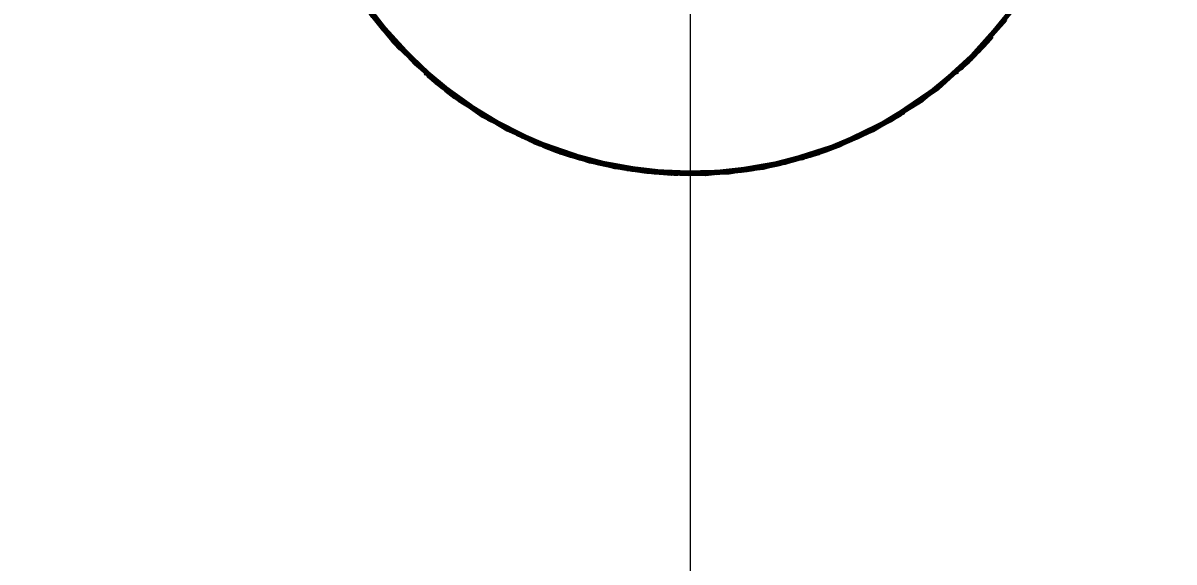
# Model space of a CAD drawing. Header units: millimetres. Extents: x 0 to 2208, y 0 to 420.
# Drawn here: x 80.838 to 82.864, y 175.751 to 176.701 of the extents above; entities that cross this region are included whole.
import ezdxf

# ---------------------------------------------------------------- set-up
doc = ezdxf.new("R2010")
doc.units = ezdxf.units.MM
doc.linetypes.add('IRAM-E-TRAZOS', pattern=[5, 4, -1])
doc.linetypes.add('IRAM-F-TRAZO-PUNTO', pattern=[20, 15, -2, 1, -2])
for name, color, linetype, lineweight in [('01-VISIBLE', 7, 'CONTINUOUS', 70), ('02-OCULTA', 4, 'IRAM-E-TRAZOS', 35), ('03-EJE', 1, 'IRAM-F-TRAZO-PUNTO', 18), ('04-COTA', 3, 'CONTINUOUS', 18)]:
    doc.layers.add(name, color=color, linetype=linetype, lineweight=lineweight)
doc.styles.add('ISO3098', font='isocpeur.ttf')
doc.dimstyles.new('FLAMA-IRAM', dxfattribs={"dimtxt": 3.5, "dimasz": 3.5, "dimexe": 2, "dimexo": 1.5, "dimgap": 1, "dimtad": 1, "dimdec": 1, "dimtxsty": 'ISO3098', "dimblk": 'IRAM_FLECHA', "dimblk1": 'IRAM_FLECHA', "dimblk2": 'IRAM_FLECHA', "dimcen": 2.5, "dimclrd": 256, "dimclre": 256, "dimclrt": 256, "dimazin": 3, "dimtfac": 1, "dimtmove": 0, "dimatfit": 3, "dimlwd": 18, "dimlwe": 18})

# ---------------------------------------------------------------- blocks, each defined once
blk = doc.blocks.new('IRAM_FLECHA')
blk.add_solid([(0, 0), (-1, 0.125), (-1, -0.125)])

msp = doc.modelspace()

# ---------------------------------------------------------------- linework, layer by layer
at = {"layer": '01-VISIBLE'}
for points in [[(81.4616, 176.7039), (81.5288, 176.6296), (81.606, 176.5656), (81.6915, 176.5133), (81.7837, 176.4737), (81.8805, 176.4478), (81.98, 176.4359), (82.0803, 176.4383), (82.1791, 176.4551), (82.2746, 176.4858), (82.3646, 176.5298), (82.4475, 176.5863), (82.5214, 176.654), (82.585, 176.7315), (82.6367, 176.8174), (82.6757, 176.9097), (82.7011, 177.0067)], [(81.4843, 176.6764), (81.4577, 176.7089), (81.4332, 176.7429), (81.4107, 176.7784), (81.3904, 176.8151), (81.3723, 176.853), (81.3566, 176.8919)], [(81.4292, 176.7489), (81.4917, 176.668), (81.5652, 176.597), (81.6483, 176.5376), (81.7392, 176.4909), (81.8359, 176.4579), (81.9364, 176.4393), (82.0386, 176.4356), (82.1401, 176.4467), (82.239, 176.4726), (82.3331, 176.5126), (82.4203, 176.5658), (82.4989, 176.6312), (82.567, 176.7073)], [(81.4738, 176.6887), (81.4691, 176.6945), (81.4644, 176.7003), (81.4598, 176.7062), (81.4553, 176.7121), (81.4508, 176.7181), (81.4464, 176.7241)], [(81.485, 176.6755), (81.485, 176.6755), (81.485, 176.6755), (81.485, 176.6755), (81.485, 176.6755), (81.485, 176.6755), (81.485, 176.6755)], [(81.4854, 176.675), (81.4854, 176.675), (81.4854, 176.675), (81.4854, 176.675), (81.4854, 176.675), (81.4854, 176.675), (81.4854, 176.675)], [(81.4858, 176.6746), (81.4858, 176.6746), (81.4858, 176.6746), (81.4858, 176.6746), (81.4858, 176.6746), (81.4858, 176.6746), (81.4858, 176.6746)], [(81.4862, 176.6742), (81.4862, 176.6742), (81.4862, 176.6742), (81.4862, 176.6742), (81.4862, 176.6742), (81.4862, 176.6742), (81.4862, 176.6742)], [(82.5424, 176.6771), (82.5345, 176.6681), (82.5264, 176.6593), (82.5182, 176.6506), (82.5099, 176.6421), (82.5014, 176.6337), (82.4928, 176.6254)], [(81.5035, 176.6551), (81.5025, 176.6561), (81.5015, 176.6572), (81.5006, 176.6582), (81.4996, 176.6592), (81.4987, 176.6603), (81.4977, 176.6613)], [(81.5041, 176.6545), (81.504, 176.6546), (81.5039, 176.6547), (81.5038, 176.6548), (81.5037, 176.6549), (81.5036, 176.655), (81.5035, 176.6551)], [(81.5274, 176.6309), (81.5274, 176.6309), (81.5274, 176.6309), (81.5274, 176.6309), (81.5274, 176.6309), (81.5274, 176.6309), (81.5274, 176.6309)], [(82.5062, 176.6384), (82.5049, 176.637), (82.5035, 176.6357), (82.5022, 176.6344), (82.5008, 176.6331), (82.4995, 176.6318), (82.4981, 176.6305)], [(81.5277, 176.6306), (81.5277, 176.6306), (81.5277, 176.6306), (81.5277, 176.6306), (81.5277, 176.6306), (81.5277, 176.6306), (81.5277, 176.6306)], [(81.5281, 176.6302), (81.5281, 176.6302), (81.5281, 176.6302), (81.5281, 176.6302), (81.5281, 176.6302), (81.5281, 176.6302), (81.5281, 176.6302)], [(81.5285, 176.6299), (81.5285, 176.6299), (81.5285, 176.6299), (81.5285, 176.6299), (81.5285, 176.6299), (81.5285, 176.6299), (81.5285, 176.6299)], [(81.5353, 176.6234), (81.5353, 176.6234), (81.5353, 176.6234), (81.5353, 176.6234), (81.5353, 176.6234), (81.5353, 176.6234), (81.5353, 176.6234)], [(81.5359, 176.6228), (81.5359, 176.6228), (81.5359, 176.6228), (81.5359, 176.6228), (81.5359, 176.6228), (81.5359, 176.6228), (81.5359, 176.6228)], [(81.5366, 176.6223), (81.5366, 176.6223), (81.5366, 176.6223), (81.5366, 176.6223), (81.5366, 176.6223), (81.5366, 176.6223), (81.5366, 176.6223)], [(81.5372, 176.6217), (81.5372, 176.6217), (81.5372, 176.6217), (81.5372, 176.6217), (81.5372, 176.6217), (81.5372, 176.6217), (81.5372, 176.6217)], [(81.5498, 176.6102), (81.5493, 176.6107), (81.5488, 176.6112), (81.5483, 176.6116), (81.5477, 176.6121), (81.5472, 176.6126), (81.5467, 176.613)], [(82.4796, 176.6132), (82.4796, 176.6132), (82.4796, 176.6132), (82.4796, 176.6132), (82.4796, 176.6132), (82.4796, 176.6132), (82.4796, 176.6132)], [(82.4809, 176.6145), (82.4808, 176.6143), (82.4806, 176.6142), (82.4805, 176.6141), (82.4804, 176.614), (82.4802, 176.6138), (82.4801, 176.6137)], [(82.4813, 176.6148), (82.4813, 176.6148), (82.4813, 176.6148), (82.4812, 176.6147), (82.4812, 176.6147), (82.4812, 176.6147), (82.4811, 176.6146)], [(82.4826, 176.6159), (82.4826, 176.6159), (82.4826, 176.6159), (82.4826, 176.6159), (82.4826, 176.6159), (82.4826, 176.6159), (82.4826, 176.6159)], [(82.483, 176.6163), (82.483, 176.6163), (82.483, 176.6163), (82.483, 176.6163), (82.483, 176.6163), (82.483, 176.6163), (82.483, 176.6163)], [(82.4834, 176.6167), (82.4834, 176.6167), (82.4834, 176.6167), (82.4834, 176.6167), (82.4834, 176.6167), (82.4834, 176.6167), (82.4834, 176.6167)], [(82.4838, 176.6171), (82.4838, 176.6171), (82.4838, 176.6171), (82.4838, 176.6171), (82.4838, 176.6171), (82.4838, 176.6171), (82.4838, 176.6171)], [(82.4842, 176.6174), (82.4842, 176.6174), (82.4842, 176.6174), (82.4842, 176.6174), (82.4842, 176.6174), (82.4842, 176.6174), (82.4842, 176.6174)], [(82.4846, 176.6178), (82.4846, 176.6178), (82.4846, 176.6178), (82.4846, 176.6178), (82.4846, 176.6178), (82.4846, 176.6178), (82.4846, 176.6178)], [(82.485, 176.6182), (82.485, 176.6182), (82.485, 176.6182), (82.485, 176.6182), (82.485, 176.6182), (82.485, 176.6182), (82.485, 176.6182)], [(82.4854, 176.6186), (82.4854, 176.6186), (82.4854, 176.6186), (82.4854, 176.6186), (82.4854, 176.6186), (82.4854, 176.6186), (82.4854, 176.6186)], [(82.4858, 176.6189), (82.4858, 176.6189), (82.4858, 176.6189), (82.4858, 176.6189), (82.4858, 176.6189), (82.4858, 176.6189), (82.4858, 176.6189)], [(82.4915, 176.6242), (82.4907, 176.6234), (82.4898, 176.6226), (82.4889, 176.6218), (82.488, 176.6209), (82.4871, 176.6201), (82.4862, 176.6193)], [(81.5558, 176.605), (81.5551, 176.6056), (81.5544, 176.6062), (81.5538, 176.6068), (81.5531, 176.6074), (81.5524, 176.608), (81.5517, 176.6086)], [(81.5569, 176.6041), (81.5567, 176.6042), (81.5566, 176.6043), (81.5565, 176.6045), (81.5563, 176.6046), (81.5562, 176.6047), (81.556, 176.6048)], [(81.5646, 176.5975), (81.5634, 176.5986), (81.5621, 176.5997), (81.5608, 176.6008), (81.5595, 176.6019), (81.5582, 176.603), (81.5569, 176.6041)], [(81.5648, 176.5974), (81.5648, 176.5974), (81.5648, 176.5974), (81.5648, 176.5974), (81.5648, 176.5974), (81.5648, 176.5974), (81.5647, 176.5974)], [(81.5674, 176.5952), (81.5674, 176.5952), (81.5674, 176.5952), (81.5674, 176.5952), (81.5674, 176.5952), (81.5674, 176.5952), (81.5674, 176.5952)], [(81.568, 176.5948), (81.568, 176.5948), (81.568, 176.5948), (81.568, 176.5948), (81.568, 176.5948), (81.568, 176.5948), (81.568, 176.5948)], [(81.5685, 176.5943), (81.5685, 176.5943), (81.5685, 176.5943), (81.5685, 176.5943), (81.5685, 176.5943), (81.5685, 176.5943), (81.5685, 176.5943)], [(81.5691, 176.5939), (81.5691, 176.5939), (81.5691, 176.5939), (81.5691, 176.5939), (81.5691, 176.5939), (81.5691, 176.5939), (81.5691, 176.5939)], [(81.5696, 176.5934), (81.5696, 176.5934), (81.5696, 176.5934), (81.5696, 176.5934), (81.5696, 176.5934), (81.5696, 176.5934), (81.5696, 176.5934)], [(81.5701, 176.593), (81.5701, 176.593), (81.5701, 176.593), (81.5701, 176.593), (81.5701, 176.593), (81.5701, 176.593), (81.5701, 176.593)], [(81.5707, 176.5925), (81.5707, 176.5925), (81.5707, 176.5925), (81.5707, 176.5925), (81.5707, 176.5925), (81.5707, 176.5925), (81.5707, 176.5925)], [(81.5712, 176.5921), (81.5712, 176.5921), (81.5712, 176.5921), (81.5712, 176.5921), (81.5712, 176.5921), (81.5712, 176.5921), (81.5712, 176.5921)], [(81.5718, 176.5917), (81.5718, 176.5917), (81.5718, 176.5917), (81.5718, 176.5917), (81.5718, 176.5917), (81.5718, 176.5917), (81.5718, 176.5917)], [(81.5723, 176.5912), (81.5723, 176.5912), (81.5723, 176.5912), (81.5723, 176.5912), (81.5723, 176.5912), (81.5723, 176.5912), (81.5723, 176.5912)], [(81.6042, 176.5668), (81.5989, 176.5707), (81.5936, 176.5746), (81.5884, 176.5786), (81.5832, 176.5826), (81.578, 176.5867), (81.5728, 176.5908)], [(82.3968, 176.5497), (82.3968, 176.5497), (82.3968, 176.5497), (82.3968, 176.5497), (82.3968, 176.5497), (82.3968, 176.5497), (82.3968, 176.5497)], [(82.3971, 176.5499), (82.3971, 176.5499), (82.3971, 176.5499), (82.3971, 176.5499), (82.3971, 176.5499), (82.3971, 176.5499), (82.3971, 176.5499)], [(82.3975, 176.5502), (82.3975, 176.5502), (82.3975, 176.5502), (82.3975, 176.5502), (82.3975, 176.5502), (82.3975, 176.5502), (82.3975, 176.5502)], [(82.3979, 176.5504), (82.3979, 176.5504), (82.3979, 176.5504), (82.3979, 176.5504), (82.3979, 176.5504), (82.3979, 176.5504), (82.3979, 176.5504)], [(82.3983, 176.5506), (82.3983, 176.5506), (82.3983, 176.5506), (82.3983, 176.5506), (82.3983, 176.5506), (82.3983, 176.5506), (82.3983, 176.5506)], [(81.6637, 176.5285), (81.6627, 176.5291), (81.6616, 176.5297), (81.6606, 176.5303), (81.6595, 176.5309), (81.6585, 176.5315), (81.6574, 176.5321)], [(82.3829, 176.5408), (82.3575, 176.5257), (82.3315, 176.5117), (82.3049, 176.4989), (82.2778, 176.4871), (82.2503, 176.4765), (82.2223, 176.4671)], [(82.3683, 176.532), (82.3681, 176.5318), (82.3678, 176.5317), (82.3675, 176.5315), (82.3672, 176.5313), (82.367, 176.5312), (82.3667, 176.531)], [(82.3688, 176.5322), (82.3688, 176.5322), (82.3688, 176.5322), (82.3688, 176.5322), (82.3688, 176.5322), (82.3688, 176.5322), (82.3688, 176.5322)], [(82.3692, 176.5325), (82.3692, 176.5325), (82.3692, 176.5325), (82.3692, 176.5325), (82.3692, 176.5325), (82.3692, 176.5325), (82.3692, 176.5325)], [(82.3727, 176.5346), (82.3725, 176.5344), (82.3722, 176.5343), (82.372, 176.5341), (82.3717, 176.534), (82.3714, 176.5338), (82.3712, 176.5337)], [(82.3732, 176.5349), (82.3732, 176.5349), (82.3732, 176.5349), (82.3732, 176.5349), (82.3732, 176.5349), (82.3732, 176.5349), (82.3732, 176.5349)], [(82.3737, 176.5352), (82.3737, 176.5352), (82.3737, 176.5352), (82.3737, 176.5352), (82.3737, 176.5352), (82.3737, 176.5352), (82.3737, 176.5352)], [(82.3742, 176.5355), (82.3742, 176.5355), (82.3742, 176.5355), (82.3742, 176.5355), (82.3742, 176.5355), (82.3742, 176.5355), (82.3742, 176.5355)], [(82.3781, 176.5379), (82.3778, 176.5377), (82.3775, 176.5375), (82.3772, 176.5373), (82.3769, 176.5371), (82.3765, 176.5369), (82.3762, 176.5367)], [(82.3788, 176.5383), (82.3788, 176.5383), (82.3788, 176.5383), (82.3788, 176.5383), (82.3788, 176.5383), (82.3788, 176.5383), (82.3788, 176.5383)], [(82.3794, 176.5386), (82.3794, 176.5386), (82.3794, 176.5386), (82.3794, 176.5386), (82.3794, 176.5386), (82.3794, 176.5386), (82.3794, 176.5386)], [(82.38, 176.539), (82.38, 176.539), (82.38, 176.539), (82.38, 176.539), (82.38, 176.539), (82.38, 176.539), (82.38, 176.539)], [(82.3819, 176.5402), (82.3819, 176.5402), (82.3818, 176.5402), (82.3818, 176.5401), (82.3818, 176.5401), (82.3818, 176.5401), (82.3817, 176.5401)], [(82.3834, 176.5411), (82.3834, 176.5411), (82.3834, 176.5411), (82.3834, 176.5411), (82.3834, 176.5411), (82.3834, 176.5411), (82.3834, 176.5411)], [(82.3848, 176.542), (82.3848, 176.542), (82.3848, 176.542), (82.3848, 176.542), (82.3848, 176.542), (82.3848, 176.542), (82.3848, 176.542)], [(82.3863, 176.543), (82.3863, 176.5429), (82.3863, 176.5429), (82.3863, 176.5429), (82.3862, 176.5429), (82.3862, 176.5429), (82.3862, 176.5429)], [(82.3919, 176.5465), (82.3919, 176.5465), (82.3919, 176.5465), (82.3919, 176.5465), (82.3919, 176.5465), (82.3919, 176.5465), (82.3919, 176.5465)], [(82.3923, 176.5468), (82.3923, 176.5468), (82.3923, 176.5468), (82.3923, 176.5468), (82.3923, 176.5468), (82.3923, 176.5468), (82.3923, 176.5468)], [(82.3927, 176.547), (82.3927, 176.547), (82.3927, 176.547), (82.3927, 176.547), (82.3927, 176.547), (82.3927, 176.547), (82.3927, 176.547)], [(82.3931, 176.5473), (82.3931, 176.5473), (82.3931, 176.5473), (82.3931, 176.5473), (82.3931, 176.5473), (82.3931, 176.5473), (82.3931, 176.5473)], [(82.3934, 176.5475), (82.3934, 176.5475), (82.3934, 176.5475), (82.3934, 176.5475), (82.3934, 176.5475), (82.3934, 176.5475), (82.3934, 176.5475)], [(82.3938, 176.5477), (82.3938, 176.5477), (82.3938, 176.5477), (82.3938, 176.5477), (82.3938, 176.5477), (82.3938, 176.5477), (82.3938, 176.5477)], [(82.3942, 176.548), (82.3942, 176.548), (82.3942, 176.548), (82.3942, 176.548), (82.3942, 176.548), (82.3942, 176.548), (82.3942, 176.548)], [(82.3946, 176.5482), (82.3946, 176.5482), (82.3946, 176.5482), (82.3946, 176.5482), (82.3946, 176.5482), (82.3946, 176.5482), (82.3946, 176.5482)], [(82.3949, 176.5485), (82.3949, 176.5485), (82.3949, 176.5485), (82.3949, 176.5485), (82.3949, 176.5485), (82.3949, 176.5485), (82.3949, 176.5485)], [(82.3953, 176.5487), (82.3953, 176.5487), (82.3953, 176.5487), (82.3953, 176.5487), (82.3953, 176.5487), (82.3953, 176.5487), (82.3953, 176.5487)], [(82.3957, 176.5489), (82.3957, 176.5489), (82.3957, 176.5489), (82.3957, 176.5489), (82.3957, 176.5489), (82.3957, 176.5489), (82.3957, 176.5489)], [(82.396, 176.5492), (82.396, 176.5492), (82.396, 176.5492), (82.396, 176.5492), (82.396, 176.5492), (82.396, 176.5492), (82.396, 176.5492)], [(82.3964, 176.5494), (82.3964, 176.5494), (82.3964, 176.5494), (82.3964, 176.5494), (82.3964, 176.5494), (82.3964, 176.5494), (82.3964, 176.5494)], [(81.6646, 176.528), (81.6646, 176.528), (81.6646, 176.528), (81.6646, 176.528), (81.6646, 176.528), (81.6646, 176.528), (81.6646, 176.528)], [(81.6653, 176.5275), (81.6653, 176.5275), (81.6653, 176.5275), (81.6653, 176.5275), (81.6653, 176.5275), (81.6653, 176.5275), (81.6653, 176.5275)], [(81.666, 176.5272), (81.666, 176.5272), (81.666, 176.5272), (81.666, 176.5272), (81.666, 176.5272), (81.666, 176.5272), (81.666, 176.5272)], [(81.7695, 176.4788), (81.7591, 176.4828), (81.7487, 176.4869), (81.7384, 176.4912), (81.7282, 176.4957), (81.718, 176.5003), (81.7079, 176.5051)], [(81.8776, 176.4483), (81.8524, 176.4538), (81.8274, 176.4601), (81.8027, 176.4674), (81.7783, 176.4756), (81.7541, 176.4847), (81.7304, 176.4947)], [(81.8206, 176.4621), (81.812, 176.4646), (81.8034, 176.4672), (81.7949, 176.4699), (81.7864, 176.4728), (81.778, 176.4757), (81.7696, 176.4788)], [(82.238, 176.4723), (82.235, 176.4712), (82.2321, 176.4703), (82.2291, 176.4693), (82.2261, 176.4683), (82.2231, 176.4674), (82.2201, 176.4664)], [(82.2402, 176.473), (82.2402, 176.473), (82.2402, 176.473), (82.2402, 176.473), (82.2402, 176.473), (82.2402, 176.473), (82.2402, 176.473)], [(82.242, 176.4736), (82.242, 176.4736), (82.242, 176.4736), (82.242, 176.4736), (82.242, 176.4736), (82.242, 176.4736), (82.242, 176.4736)], [(82.2438, 176.4742), (82.2438, 176.4742), (82.2438, 176.4742), (82.2438, 176.4742), (82.2438, 176.4742), (82.2438, 176.4742), (82.2438, 176.4742)], [(82.2455, 176.4749), (82.2455, 176.4749), (82.2455, 176.4749), (82.2455, 176.4749), (82.2455, 176.4749), (82.2455, 176.4749), (82.2455, 176.4749)], [(82.2473, 176.4755), (82.2473, 176.4755), (82.2473, 176.4755), (82.2473, 176.4755), (82.2473, 176.4755), (82.2473, 176.4755), (82.2473, 176.4755)], [(82.2491, 176.4761), (82.2491, 176.4761), (82.2491, 176.4761), (82.2491, 176.4761), (82.2491, 176.4761), (82.2491, 176.4761), (82.2491, 176.4761)], [(82.2509, 176.4767), (82.2509, 176.4767), (82.2509, 176.4767), (82.2509, 176.4767), (82.2509, 176.4767), (82.2509, 176.4767), (82.2509, 176.4767)], [(82.2526, 176.4774), (82.2526, 176.4774), (82.2526, 176.4774), (82.2526, 176.4774), (82.2526, 176.4774), (82.2526, 176.4774), (82.2526, 176.4774)], [(82.2544, 176.478), (82.2544, 176.478), (82.2544, 176.478), (82.2544, 176.478), (82.2544, 176.478), (82.2544, 176.478), (82.2544, 176.478)], [(82.2561, 176.4787), (82.2561, 176.4787), (82.2561, 176.4787), (82.2561, 176.4787), (82.2561, 176.4787), (82.2561, 176.4787), (82.2561, 176.4787)], [(82.2196, 176.4663), (82.1931, 176.4587), (82.1663, 176.4521), (82.1393, 176.4466), (82.1121, 176.4421), (82.0847, 176.4388), (82.0573, 176.4365)], [(82.1487, 176.4484), (82.1454, 176.4477), (82.142, 176.4471), (82.1387, 176.4465), (82.1354, 176.4459), (82.132, 176.4453), (82.1286, 176.4447)], [(82.22, 176.4664), (82.2179, 176.4657), (82.2157, 176.4651), (82.2136, 176.4645), (82.2114, 176.4638), (82.2093, 176.4632), (82.2071, 176.4626)], [(82.2214, 176.4668), (82.2214, 176.4668), (82.2214, 176.4668), (82.2214, 176.4668), (82.2214, 176.4668), (82.2214, 176.4668), (82.2214, 176.4668)], [(82.2218, 176.467), (82.2218, 176.467), (82.2218, 176.467), (82.2218, 176.467), (82.2218, 176.467), (82.2218, 176.467), (82.2218, 176.467)], [(81.8914, 176.4457), (81.8912, 176.4458), (81.891, 176.4458), (81.8907, 176.4459), (81.8905, 176.4459), (81.8903, 176.4459), (81.89, 176.446)], [(81.9, 176.4443), (81.8987, 176.4445), (81.8973, 176.4447), (81.896, 176.445), (81.8946, 176.4452), (81.8932, 176.4454), (81.8919, 176.4457)], [(81.9103, 176.4427), (81.9087, 176.4429), (81.9071, 176.4432), (81.9055, 176.4434), (81.9038, 176.4437), (81.9022, 176.4439), (81.9006, 176.4442)], [(81.9117, 176.4425), (81.9116, 176.4425), (81.9115, 176.4425), (81.9113, 176.4425), (81.9112, 176.4425), (81.9111, 176.4426), (81.911, 176.4426)], [(81.936, 176.4393), (81.9321, 176.4398), (81.9281, 176.4403), (81.9242, 176.4407), (81.9203, 176.4413), (81.9164, 176.4418), (81.9125, 176.4424)], [(81.9443, 176.4385), (81.9443, 176.4385), (81.9443, 176.4385), (81.9443, 176.4385), (81.9443, 176.4385), (81.9443, 176.4385), (81.9443, 176.4385)], [(81.9723, 176.4363), (81.9678, 176.4366), (81.9632, 176.4369), (81.9586, 176.4372), (81.9541, 176.4376), (81.9495, 176.438), (81.945, 176.4384)], [(82.0547, 176.4363), (82.0398, 176.4356), (82.0249, 176.4352), (82.0099, 176.4351), (81.995, 176.4353), (81.9801, 176.4359), (81.9652, 176.4367)], [(81.9738, 176.4362), (81.9737, 176.4362), (81.9737, 176.4362), (81.9736, 176.4362), (81.9735, 176.4362), (81.9735, 176.4362), (81.9734, 176.4362)], [(81.9752, 176.4361), (81.9752, 176.4361), (81.9751, 176.4361), (81.975, 176.4361), (81.9749, 176.4361), (81.9748, 176.4361), (81.9748, 176.4361)], [(81.9769, 176.436), (81.9767, 176.436), (81.9766, 176.436), (81.9765, 176.436), (81.9764, 176.4361), (81.9763, 176.4361), (81.9762, 176.4361)], [(81.9797, 176.4359), (81.9796, 176.4359), (81.9795, 176.4359), (81.9794, 176.4359), (81.9793, 176.4359), (81.9792, 176.4359), (81.9791, 176.4359)], [(81.9819, 176.4358), (81.9819, 176.4358), (81.9819, 176.4358), (81.9819, 176.4358), (81.9819, 176.4358), (81.9819, 176.4358), (81.9819, 176.4358)], [(81.9851, 176.4357), (81.985, 176.4357), (81.985, 176.4357), (81.985, 176.4357), (81.9849, 176.4357), (81.9849, 176.4357), (81.9848, 176.4357)], [(81.9866, 176.4356), (81.9865, 176.4356), (81.9864, 176.4356), (81.9863, 176.4356), (81.9862, 176.4356), (81.986, 176.4356), (81.9859, 176.4356)], [(81.9874, 176.4356), (81.9874, 176.4356), (81.9874, 176.4356), (81.9874, 176.4356), (81.9873, 176.4356), (81.9873, 176.4356), (81.9873, 176.4356)], [(81.9882, 176.4355), (81.9881, 176.4355), (81.9879, 176.4355), (81.9878, 176.4355), (81.9877, 176.4356), (81.9876, 176.4356), (81.9874, 176.4356)], [(81.989, 176.4355), (81.9889, 176.4355), (81.9889, 176.4355), (81.9888, 176.4355), (81.9888, 176.4355), (81.9887, 176.4355), (81.9887, 176.4355)], [(81.9905, 176.4355), (81.9905, 176.4355), (81.9904, 176.4355), (81.9903, 176.4355), (81.9902, 176.4355), (81.9902, 176.4355), (81.9901, 176.4355)], [(82.0556, 176.4364), (82.0556, 176.4364), (82.0556, 176.4364), (82.0556, 176.4364), (82.0556, 176.4364), (82.0556, 176.4364), (82.0556, 176.4364)], [(82.0564, 176.4364), (82.0564, 176.4364), (82.0564, 176.4364), (82.0564, 176.4364), (82.0564, 176.4364), (82.0564, 176.4364), (82.0564, 176.4364)], [(82.0625, 176.4368), (82.0625, 176.4368), (82.0625, 176.4368), (82.0625, 176.4368), (82.0625, 176.4368), (82.0625, 176.4368), (82.0625, 176.4368)], [(82.0629, 176.4369), (82.0629, 176.4369), (82.0629, 176.4369), (82.0629, 176.4369), (82.0629, 176.4369), (82.0629, 176.4369), (82.0629, 176.4369)], [(82.0632, 176.4369), (82.0632, 176.4369), (82.0632, 176.4369), (82.0632, 176.4369), (82.0632, 176.4369), (82.0632, 176.4369), (82.0632, 176.4369)], [(82.0636, 176.4369), (82.0636, 176.4369), (82.0636, 176.4369), (82.0636, 176.4369), (82.0636, 176.4369), (82.0636, 176.4369), (82.0636, 176.4369)], [(82.064, 176.437), (82.064, 176.437), (82.064, 176.437), (82.064, 176.437), (82.064, 176.437), (82.064, 176.437), (82.064, 176.437)], [(82.0643, 176.437), (82.0643, 176.437), (82.0643, 176.437), (82.0643, 176.437), (82.0643, 176.437), (82.0643, 176.437), (82.0643, 176.437)], [(82.0647, 176.437), (82.0647, 176.437), (82.0647, 176.437), (82.0647, 176.437), (82.0647, 176.437), (82.0647, 176.437), (82.0647, 176.437)], [(82.065, 176.437), (82.065, 176.437), (82.065, 176.437), (82.065, 176.437), (82.065, 176.437), (82.065, 176.437), (82.065, 176.437)], [(82.0654, 176.4371), (82.0654, 176.4371), (82.0654, 176.4371), (82.0654, 176.4371), (82.0654, 176.4371), (82.0654, 176.4371), (82.0654, 176.4371)], [(82.0658, 176.4371), (82.0658, 176.4371), (82.0658, 176.4371), (82.0658, 176.4371), (82.0658, 176.4371), (82.0658, 176.4371), (82.0658, 176.4371)], [(82.0661, 176.4371), (82.0661, 176.4371), (82.0661, 176.4371), (82.0661, 176.4371), (82.0661, 176.4371), (82.0661, 176.4371), (82.0661, 176.4371)], [(82.082, 176.4385), (82.082, 176.4385), (82.082, 176.4385), (82.082, 176.4385), (82.082, 176.4385), (82.082, 176.4385), (82.082, 176.4385)], [(82.0828, 176.4386), (82.0828, 176.4386), (82.0828, 176.4386), (82.0828, 176.4386), (82.0828, 176.4386), (82.0828, 176.4386), (82.0828, 176.4386)], [(82.0836, 176.4387), (82.0836, 176.4387), (82.0836, 176.4387), (82.0836, 176.4387), (82.0836, 176.4387), (82.0836, 176.4387), (82.0836, 176.4387)], [(82.0843, 176.4387), (82.0843, 176.4387), (82.0843, 176.4387), (82.0843, 176.4387), (82.0843, 176.4387), (82.0843, 176.4387), (82.0843, 176.4387)], [(82.0851, 176.4388), (82.0851, 176.4388), (82.0851, 176.4388), (82.0851, 176.4388), (82.0851, 176.4388), (82.0851, 176.4388), (82.0851, 176.4388)], [(82.0859, 176.4389), (82.0859, 176.4389), (82.0859, 176.4389), (82.0859, 176.4389), (82.0859, 176.4389), (82.0859, 176.4389), (82.0859, 176.4389)], [(82.0867, 176.439), (82.0867, 176.439), (82.0867, 176.439), (82.0867, 176.439), (82.0867, 176.439), (82.0867, 176.439), (82.0867, 176.439)], [(82.0874, 176.4391), (82.0874, 176.4391), (82.0874, 176.4391), (82.0874, 176.4391), (82.0874, 176.4391), (82.0874, 176.4391), (82.0874, 176.4391)], [(82.0882, 176.4391), (82.0882, 176.4391), (82.0882, 176.4391), (82.0882, 176.4391), (82.0882, 176.4391), (82.0882, 176.4391), (82.0882, 176.4391)], [(82.089, 176.4392), (82.089, 176.4392), (82.089, 176.4392), (82.089, 176.4392), (82.089, 176.4392), (82.089, 176.4392), (82.089, 176.4392)], [(82.0898, 176.4393), (82.0898, 176.4393), (82.0898, 176.4393), (82.0898, 176.4393), (82.0898, 176.4393), (82.0898, 176.4393), (82.0898, 176.4393)], [(82.0905, 176.4394), (82.0905, 176.4394), (82.0905, 176.4394), (82.0905, 176.4394), (82.0905, 176.4394), (82.0905, 176.4394), (82.0905, 176.4394)], [(82.0913, 176.4395), (82.0913, 176.4395), (82.0913, 176.4395), (82.0913, 176.4395), (82.0913, 176.4395), (82.0913, 176.4395), (82.0913, 176.4395)], [(82.0921, 176.4396), (82.0921, 176.4396), (82.0921, 176.4396), (82.0921, 176.4396), (82.0921, 176.4396), (82.0921, 176.4396), (82.0921, 176.4396)], [(82.0929, 176.4397), (82.0929, 176.4397), (82.0929, 176.4397), (82.0929, 176.4397), (82.0929, 176.4397), (82.0929, 176.4397), (82.0929, 176.4397)], [(82.0936, 176.4398), (82.0936, 176.4398), (82.0936, 176.4398), (82.0936, 176.4398), (82.0936, 176.4398), (82.0936, 176.4398), (82.0936, 176.4398)], [(82.0944, 176.4398), (82.0944, 176.4398), (82.0944, 176.4398), (82.0944, 176.4398), (82.0944, 176.4398), (82.0944, 176.4398), (82.0944, 176.4398)], [(82.0952, 176.4399), (82.0952, 176.4399), (82.0952, 176.4399), (82.0952, 176.4399), (82.0952, 176.4399), (82.0952, 176.4399), (82.0952, 176.4399)], [(82.096, 176.44), (82.096, 176.44), (82.096, 176.44), (82.096, 176.44), (82.096, 176.44), (82.096, 176.44), (82.096, 176.44)], [(82.0967, 176.4401), (82.0967, 176.4401), (82.0967, 176.4401), (82.0967, 176.4401), (82.0967, 176.4401), (82.0967, 176.4401), (82.0967, 176.4401)], [(82.0975, 176.4402), (82.0975, 176.4402), (82.0975, 176.4402), (82.0975, 176.4402), (82.0975, 176.4402), (82.0975, 176.4402), (82.0975, 176.4402)], [(82.0983, 176.4403), (82.0983, 176.4403), (82.0983, 176.4403), (82.0983, 176.4403), (82.0983, 176.4403), (82.0983, 176.4403), (82.0983, 176.4403)], [(82.099, 176.4404), (82.099, 176.4404), (82.099, 176.4404), (82.099, 176.4404), (82.099, 176.4404), (82.099, 176.4404), (82.099, 176.4404)], [(82.1045, 176.4411), (82.1037, 176.441), (82.1029, 176.4409), (82.1021, 176.4408), (82.1014, 176.4407), (82.1006, 176.4406), (82.0998, 176.4405)], [(82.1225, 176.4437), (82.1197, 176.4433), (82.1169, 176.4428), (82.1141, 176.4424), (82.1113, 176.442), (82.1085, 176.4416), (82.1057, 176.4413)], [(82.1238, 176.4439), (82.1238, 176.4439), (82.1238, 176.4439), (82.1238, 176.4439), (82.1238, 176.4439), (82.1238, 176.4439), (82.1238, 176.4439)], [(82.1252, 176.4441), (82.1252, 176.4441), (82.1252, 176.4441), (82.1252, 176.4441), (82.1252, 176.4441), (82.1252, 176.4441), (82.1252, 176.4441)]]:
    msp.add_lwpolyline(points, dxfattribs=at)
at = {"layer": '02-OCULTA'}
for points in [[(82.6092, 176.7683), (82.5942, 176.745), (82.5783, 176.7223), (82.5616, 176.7003), (82.5439, 176.6789), (82.5255, 176.6583), (82.5062, 176.6384)], [(82.5824, 176.7279), (82.5761, 176.7192), (82.5696, 176.7106), (82.563, 176.7021), (82.5562, 176.6936), (82.5494, 176.6853), (82.5424, 176.6771)], [(81.4977, 176.6613), (81.4936, 176.6658), (81.4896, 176.6703), (81.4856, 176.6749), (81.4816, 176.6795), (81.4777, 176.6841), (81.4738, 176.6887)], [(81.485, 176.6755), (81.4849, 176.6756), (81.4848, 176.6758), (81.4846, 176.6759), (81.4845, 176.6761), (81.4844, 176.6762), (81.4843, 176.6764)], [(81.4854, 176.675), (81.4853, 176.6751), (81.4853, 176.6752), (81.4852, 176.6753), (81.4852, 176.6753), (81.4851, 176.6754), (81.485, 176.6755)], [(81.4858, 176.6746), (81.4857, 176.6747), (81.4857, 176.6748), (81.4856, 176.6748), (81.4855, 176.6749), (81.4855, 176.675), (81.4854, 176.675)], [(81.4862, 176.6742), (81.4861, 176.6742), (81.4861, 176.6743), (81.486, 176.6744), (81.4859, 176.6745), (81.4859, 176.6745), (81.4858, 176.6746)], [(81.5467, 176.613), (81.5361, 176.6227), (81.5257, 176.6326), (81.5155, 176.6427), (81.5055, 176.653), (81.4957, 176.6635), (81.4862, 176.6742)], [(81.5035, 176.6551), (81.5035, 176.6551), (81.5035, 176.6551), (81.5035, 176.6551), (81.5035, 176.6551), (81.5035, 176.6551), (81.5035, 176.6551)], [(81.5274, 176.6309), (81.5234, 176.6348), (81.5195, 176.6387), (81.5156, 176.6426), (81.5117, 176.6465), (81.5079, 176.6505), (81.5041, 176.6545)], [(81.5277, 176.6306), (81.5277, 176.6306), (81.5276, 176.6307), (81.5276, 176.6308), (81.5275, 176.6308), (81.5275, 176.6309), (81.5274, 176.6309)], [(81.5281, 176.6302), (81.528, 176.6303), (81.528, 176.6304), (81.5279, 176.6304), (81.5279, 176.6305), (81.5278, 176.6305), (81.5277, 176.6306)], [(81.5285, 176.6299), (81.5284, 176.63), (81.5283, 176.63), (81.5283, 176.6301), (81.5282, 176.6301), (81.5282, 176.6302), (81.5281, 176.6302)], [(81.5353, 176.6234), (81.5342, 176.6245), (81.533, 176.6256), (81.5319, 176.6266), (81.5307, 176.6277), (81.5296, 176.6288), (81.5285, 176.6299)], [(81.5359, 176.6228), (81.5358, 176.6229), (81.5357, 176.623), (81.5356, 176.6231), (81.5355, 176.6232), (81.5354, 176.6233), (81.5353, 176.6234)], [(81.5366, 176.6223), (81.5364, 176.6224), (81.5363, 176.6225), (81.5362, 176.6226), (81.5361, 176.6226), (81.536, 176.6227), (81.5359, 176.6228)], [(81.5372, 176.6217), (81.5371, 176.6218), (81.537, 176.6219), (81.5369, 176.622), (81.5368, 176.6221), (81.5367, 176.6222), (81.5366, 176.6223)], [(81.5517, 176.6086), (81.5493, 176.6107), (81.5468, 176.6129), (81.5444, 176.6151), (81.542, 176.6173), (81.5396, 176.6195), (81.5372, 176.6217)], [(82.4928, 176.6254), (82.4757, 176.6098), (82.4581, 176.5948), (82.4399, 176.5804), (82.4214, 176.5666), (82.4023, 176.5534), (82.3829, 176.5408)], [(82.4796, 176.6132), (82.4667, 176.602), (82.4535, 176.5911), (82.4401, 176.5805), (82.4264, 176.5702), (82.4124, 176.5602), (82.3983, 176.5506)], [(82.4801, 176.6137), (82.48, 176.6136), (82.4799, 176.6136), (82.4798, 176.6135), (82.4797, 176.6134), (82.4796, 176.6133), (82.4796, 176.6132)], [(82.4811, 176.6146), (82.4811, 176.6146), (82.481, 176.6146), (82.481, 176.6146), (82.481, 176.6145), (82.4809, 176.6145), (82.4809, 176.6145)], [(82.4826, 176.6159), (82.4824, 176.6158), (82.4821, 176.6156), (82.4819, 176.6154), (82.4817, 176.6152), (82.4815, 176.615), (82.4813, 176.6148)], [(82.483, 176.6163), (82.4829, 176.6163), (82.4828, 176.6162), (82.4828, 176.6161), (82.4827, 176.6161), (82.4826, 176.616), (82.4826, 176.6159)], [(82.4834, 176.6167), (82.4833, 176.6166), (82.4832, 176.6166), (82.4832, 176.6165), (82.4831, 176.6164), (82.483, 176.6164), (82.483, 176.6163)], [(82.4838, 176.6171), (82.4837, 176.617), (82.4837, 176.6169), (82.4836, 176.6169), (82.4835, 176.6168), (82.4835, 176.6168), (82.4834, 176.6167)], [(82.4842, 176.6174), (82.4841, 176.6174), (82.4841, 176.6173), (82.484, 176.6173), (82.4839, 176.6172), (82.4839, 176.6171), (82.4838, 176.6171)], [(82.4846, 176.6178), (82.4845, 176.6177), (82.4845, 176.6177), (82.4844, 176.6176), (82.4843, 176.6176), (82.4843, 176.6175), (82.4842, 176.6174)], [(82.485, 176.6182), (82.485, 176.6181), (82.4849, 176.6181), (82.4848, 176.618), (82.4847, 176.6179), (82.4847, 176.6179), (82.4846, 176.6178)], [(82.4854, 176.6186), (82.4854, 176.6185), (82.4853, 176.6184), (82.4852, 176.6184), (82.4852, 176.6183), (82.4851, 176.6182), (82.485, 176.6182)], [(82.4858, 176.6189), (82.4858, 176.6189), (82.4857, 176.6188), (82.4856, 176.6187), (82.4856, 176.6187), (82.4855, 176.6186), (82.4854, 176.6186)], [(82.4862, 176.6193), (82.4862, 176.6192), (82.4861, 176.6192), (82.486, 176.6191), (82.486, 176.6191), (82.4859, 176.619), (82.4858, 176.6189)], [(82.4981, 176.6305), (82.497, 176.6294), (82.4959, 176.6284), (82.4949, 176.6273), (82.4938, 176.6263), (82.4927, 176.6253), (82.4915, 176.6242)], [(81.7079, 176.5051), (81.6797, 176.5195), (81.6521, 176.5353), (81.6253, 176.5523), (81.5993, 176.5704), (81.5741, 176.5898), (81.5498, 176.6102)], [(81.556, 176.6048), (81.556, 176.6049), (81.5559, 176.6049), (81.5559, 176.6049), (81.5559, 176.605), (81.5558, 176.605), (81.5558, 176.605)], [(81.5569, 176.6041), (81.5569, 176.6041), (81.5569, 176.6041), (81.5569, 176.6041), (81.5569, 176.6041), (81.5569, 176.6041), (81.5569, 176.6041)], [(81.5647, 176.5974), (81.5647, 176.5975), (81.5647, 176.5975), (81.5647, 176.5975), (81.5647, 176.5975), (81.5647, 176.5975), (81.5646, 176.5975)], [(81.5674, 176.5952), (81.567, 176.5956), (81.5666, 176.5959), (81.5661, 176.5963), (81.5657, 176.5967), (81.5652, 176.5971), (81.5648, 176.5974)], [(81.568, 176.5948), (81.5679, 176.5948), (81.5678, 176.5949), (81.5677, 176.595), (81.5676, 176.5951), (81.5675, 176.5951), (81.5674, 176.5952)], [(81.5685, 176.5943), (81.5684, 176.5944), (81.5683, 176.5945), (81.5683, 176.5945), (81.5682, 176.5946), (81.5681, 176.5947), (81.568, 176.5948)], [(81.5691, 176.5939), (81.569, 176.5939), (81.5689, 176.594), (81.5688, 176.5941), (81.5687, 176.5942), (81.5686, 176.5942), (81.5685, 176.5943)], [(81.5696, 176.5934), (81.5695, 176.5935), (81.5694, 176.5936), (81.5693, 176.5937), (81.5692, 176.5937), (81.5692, 176.5938), (81.5691, 176.5939)], [(81.5701, 176.593), (81.5701, 176.5931), (81.57, 176.5931), (81.5699, 176.5932), (81.5698, 176.5933), (81.5697, 176.5934), (81.5696, 176.5934)], [(81.5707, 176.5925), (81.5706, 176.5926), (81.5705, 176.5927), (81.5704, 176.5928), (81.5703, 176.5928), (81.5702, 176.5929), (81.5701, 176.593)], [(81.5712, 176.5921), (81.5711, 176.5922), (81.571, 176.5923), (81.571, 176.5923), (81.5709, 176.5924), (81.5708, 176.5925), (81.5707, 176.5925)], [(81.5718, 176.5917), (81.5717, 176.5917), (81.5716, 176.5918), (81.5715, 176.5919), (81.5714, 176.592), (81.5713, 176.592), (81.5712, 176.5921)], [(81.5723, 176.5912), (81.5722, 176.5913), (81.5721, 176.5914), (81.572, 176.5915), (81.5719, 176.5915), (81.5719, 176.5916), (81.5718, 176.5917)], [(81.5728, 176.5908), (81.5728, 176.5909), (81.5727, 176.5909), (81.5726, 176.591), (81.5725, 176.5911), (81.5724, 176.5912), (81.5723, 176.5912)], [(81.6574, 176.5321), (81.6484, 176.5376), (81.6394, 176.5432), (81.6304, 176.5489), (81.6216, 176.5547), (81.6129, 176.5607), (81.6042, 176.5668)], [(82.3968, 176.5497), (82.3967, 176.5496), (82.3967, 176.5496), (82.3966, 176.5496), (82.3965, 176.5495), (82.3965, 176.5495), (82.3964, 176.5494)], [(82.3971, 176.5499), (82.3971, 176.5499), (82.397, 176.5498), (82.397, 176.5498), (82.3969, 176.5498), (82.3968, 176.5497), (82.3968, 176.5497)], [(82.3975, 176.5502), (82.3975, 176.5501), (82.3974, 176.5501), (82.3973, 176.55), (82.3973, 176.55), (82.3972, 176.55), (82.3971, 176.5499)], [(82.3979, 176.5504), (82.3978, 176.5504), (82.3978, 176.5503), (82.3977, 176.5503), (82.3976, 176.5502), (82.3976, 176.5502), (82.3975, 176.5502)], [(82.3983, 176.5506), (82.3982, 176.5506), (82.3981, 176.5506), (82.3981, 176.5505), (82.398, 176.5505), (82.398, 176.5504), (82.3979, 176.5504)], [(82.3667, 176.531), (82.3489, 176.521), (82.3309, 176.5114), (82.3126, 176.5024), (82.294, 176.494), (82.2752, 176.486), (82.2561, 176.4787)], [(82.3688, 176.5322), (82.3687, 176.5322), (82.3686, 176.5322), (82.3686, 176.5321), (82.3685, 176.5321), (82.3684, 176.532), (82.3683, 176.532)], [(82.3692, 176.5325), (82.3691, 176.5324), (82.369, 176.5324), (82.369, 176.5324), (82.3689, 176.5323), (82.3688, 176.5323), (82.3688, 176.5322)], [(82.3712, 176.5337), (82.3709, 176.5335), (82.3705, 176.5333), (82.3702, 176.5331), (82.3698, 176.5329), (82.3695, 176.5327), (82.3692, 176.5325)], [(82.3732, 176.5349), (82.3731, 176.5349), (82.3731, 176.5348), (82.373, 176.5348), (82.3729, 176.5347), (82.3728, 176.5347), (82.3727, 176.5346)], [(82.3737, 176.5352), (82.3737, 176.5352), (82.3736, 176.5351), (82.3735, 176.5351), (82.3734, 176.535), (82.3733, 176.535), (82.3732, 176.5349)], [(82.3742, 176.5355), (82.3742, 176.5355), (82.3741, 176.5354), (82.374, 176.5354), (82.3739, 176.5353), (82.3738, 176.5353), (82.3737, 176.5352)], [(82.3762, 176.5367), (82.3759, 176.5365), (82.3756, 176.5363), (82.3752, 176.5361), (82.3749, 176.5359), (82.3746, 176.5357), (82.3742, 176.5355)], [(82.3788, 176.5383), (82.3787, 176.5382), (82.3786, 176.5381), (82.3784, 176.5381), (82.3783, 176.538), (82.3782, 176.5379), (82.3781, 176.5379)], [(82.3794, 176.5386), (82.3793, 176.5386), (82.3792, 176.5385), (82.3791, 176.5384), (82.379, 176.5384), (82.3789, 176.5383), (82.3788, 176.5383)], [(82.38, 176.539), (82.3799, 176.539), (82.3798, 176.5389), (82.3797, 176.5388), (82.3796, 176.5388), (82.3795, 176.5387), (82.3794, 176.5386)], [(82.3817, 176.5401), (82.3815, 176.5399), (82.3812, 176.5397), (82.3809, 176.5396), (82.3806, 176.5394), (82.3803, 176.5392), (82.38, 176.539)], [(82.3834, 176.5411), (82.3831, 176.5409), (82.3829, 176.5408), (82.3826, 176.5406), (82.3824, 176.5405), (82.3821, 176.5403), (82.3819, 176.5402)], [(82.3848, 176.542), (82.3846, 176.5419), (82.3844, 176.5417), (82.3841, 176.5416), (82.3839, 176.5414), (82.3836, 176.5413), (82.3834, 176.5411)], [(82.3862, 176.5429), (82.386, 176.5427), (82.3857, 176.5426), (82.3855, 176.5424), (82.3853, 176.5423), (82.3851, 176.5422), (82.3848, 176.542)], [(82.3919, 176.5465), (82.391, 176.5459), (82.3901, 176.5453), (82.3891, 176.5447), (82.3882, 176.5441), (82.3873, 176.5436), (82.3863, 176.543)], [(82.3923, 176.5468), (82.3923, 176.5467), (82.3922, 176.5467), (82.3921, 176.5467), (82.3921, 176.5466), (82.392, 176.5466), (82.3919, 176.5465)], [(82.3927, 176.547), (82.3926, 176.547), (82.3926, 176.5469), (82.3925, 176.5469), (82.3924, 176.5469), (82.3924, 176.5468), (82.3923, 176.5468)], [(82.3931, 176.5473), (82.393, 176.5472), (82.3929, 176.5472), (82.3929, 176.5471), (82.3928, 176.5471), (82.3928, 176.5471), (82.3927, 176.547)], [(82.3934, 176.5475), (82.3934, 176.5475), (82.3933, 176.5474), (82.3933, 176.5474), (82.3932, 176.5473), (82.3931, 176.5473), (82.3931, 176.5473)], [(82.3938, 176.5477), (82.3937, 176.5477), (82.3937, 176.5477), (82.3936, 176.5476), (82.3936, 176.5476), (82.3935, 176.5475), (82.3934, 176.5475)], [(82.3942, 176.548), (82.3941, 176.5479), (82.3941, 176.5479), (82.394, 176.5479), (82.3939, 176.5478), (82.3939, 176.5478), (82.3938, 176.5477)], [(82.3946, 176.5482), (82.3945, 176.5482), (82.3944, 176.5481), (82.3944, 176.5481), (82.3943, 176.5481), (82.3942, 176.548), (82.3942, 176.548)], [(82.3949, 176.5485), (82.3949, 176.5484), (82.3948, 176.5484), (82.3947, 176.5483), (82.3947, 176.5483), (82.3946, 176.5483), (82.3946, 176.5482)], [(82.3953, 176.5487), (82.3952, 176.5487), (82.3952, 176.5486), (82.3951, 176.5486), (82.395, 176.5485), (82.395, 176.5485), (82.3949, 176.5485)], [(82.3957, 176.5489), (82.3956, 176.5489), (82.3955, 176.5489), (82.3955, 176.5488), (82.3954, 176.5488), (82.3954, 176.5487), (82.3953, 176.5487)], [(82.396, 176.5492), (82.396, 176.5492), (82.3959, 176.5491), (82.3959, 176.5491), (82.3958, 176.549), (82.3957, 176.549), (82.3957, 176.5489)], [(82.3964, 176.5494), (82.3963, 176.5494), (82.3963, 176.5494), (82.3962, 176.5493), (82.3962, 176.5493), (82.3961, 176.5492), (82.396, 176.5492)], [(81.6646, 176.528), (81.6645, 176.528), (81.6643, 176.5281), (81.6642, 176.5282), (81.664, 176.5283), (81.6639, 176.5284), (81.6637, 176.5285)], [(81.6653, 176.5275), (81.6652, 176.5276), (81.6651, 176.5277), (81.665, 176.5277), (81.6649, 176.5278), (81.6647, 176.5279), (81.6646, 176.528)], [(81.666, 176.5272), (81.6659, 176.5272), (81.6658, 176.5273), (81.6657, 176.5273), (81.6656, 176.5274), (81.6655, 176.5275), (81.6653, 176.5275)], [(81.7304, 176.4947), (81.7194, 176.4996), (81.7085, 176.5048), (81.6978, 176.5101), (81.6871, 176.5156), (81.6765, 176.5213), (81.666, 176.5272)], [(81.7696, 176.4788), (81.7696, 176.4788), (81.7695, 176.4788), (81.7695, 176.4788), (81.7695, 176.4788), (81.7695, 176.4788), (81.7695, 176.4788)], [(82.2402, 176.473), (82.2398, 176.4729), (82.2395, 176.4727), (82.2391, 176.4726), (82.2388, 176.4725), (82.2384, 176.4724), (82.238, 176.4723)], [(82.242, 176.4736), (82.2417, 176.4735), (82.2414, 176.4734), (82.2411, 176.4733), (82.2408, 176.4732), (82.2405, 176.4731), (82.2402, 176.473)], [(82.2438, 176.4742), (82.2435, 176.4741), (82.2432, 176.474), (82.2429, 176.4739), (82.2426, 176.4738), (82.2423, 176.4737), (82.242, 176.4736)], [(82.2455, 176.4749), (82.2453, 176.4747), (82.245, 176.4746), (82.2447, 176.4745), (82.2444, 176.4744), (82.2441, 176.4743), (82.2438, 176.4742)], [(82.2473, 176.4755), (82.247, 176.4754), (82.2467, 176.4753), (82.2464, 176.4752), (82.2461, 176.4751), (82.2458, 176.475), (82.2455, 176.4749)], [(82.2491, 176.4761), (82.2488, 176.476), (82.2485, 176.4759), (82.2482, 176.4758), (82.2479, 176.4757), (82.2476, 176.4756), (82.2473, 176.4755)], [(82.2509, 176.4767), (82.2506, 176.4766), (82.2503, 176.4765), (82.25, 176.4764), (82.2497, 176.4763), (82.2494, 176.4762), (82.2491, 176.4761)], [(82.2526, 176.4774), (82.2523, 176.4773), (82.252, 176.4772), (82.2517, 176.4771), (82.2514, 176.477), (82.2512, 176.4769), (82.2509, 176.4767)], [(82.2544, 176.478), (82.2541, 176.4779), (82.2538, 176.4778), (82.2535, 176.4777), (82.2532, 176.4776), (82.2529, 176.4775), (82.2526, 176.4774)], [(82.2561, 176.4787), (82.2558, 176.4786), (82.2555, 176.4785), (82.2553, 176.4784), (82.255, 176.4782), (82.2547, 176.4781), (82.2544, 176.478)], [(81.9652, 176.4367), (81.9407, 176.4388), (81.9164, 176.4418), (81.8922, 176.4456), (81.8681, 176.4502), (81.8443, 176.4557), (81.8206, 176.4621)], [(82.2071, 176.4626), (82.1975, 176.4598), (82.1878, 176.4573), (82.1781, 176.4548), (82.1683, 176.4525), (82.1585, 176.4504), (82.1487, 176.4484)], [(82.2214, 176.4668), (82.2211, 176.4667), (82.2208, 176.4666), (82.2205, 176.4666), (82.2202, 176.4665), (82.2199, 176.4664), (82.2196, 176.4663)], [(82.2201, 176.4664), (82.22, 176.4664), (82.22, 176.4664), (82.22, 176.4664), (82.22, 176.4664), (82.22, 176.4664), (82.22, 176.4664)], [(82.2218, 176.467), (82.2218, 176.4669), (82.2217, 176.4669), (82.2216, 176.4669), (82.2215, 176.4669), (82.2215, 176.4669), (82.2214, 176.4668)], [(82.2223, 176.4671), (82.2222, 176.4671), (82.2221, 176.4671), (82.2221, 176.467), (82.222, 176.467), (82.2219, 176.467), (82.2218, 176.467)], [(81.89, 176.446), (81.8879, 176.4464), (81.8859, 176.4467), (81.8838, 176.4471), (81.8817, 176.4475), (81.8797, 176.4479), (81.8776, 176.4483)], [(81.8919, 176.4457), (81.8918, 176.4457), (81.8917, 176.4457), (81.8917, 176.4457), (81.8916, 176.4457), (81.8915, 176.4457), (81.8914, 176.4457)], [(81.9006, 176.4442), (81.9005, 176.4442), (81.9004, 176.4442), (81.9003, 176.4442), (81.9002, 176.4442), (81.9001, 176.4443), (81.9, 176.4443)], [(81.911, 176.4426), (81.9109, 176.4426), (81.9108, 176.4426), (81.9107, 176.4426), (81.9106, 176.4426), (81.9104, 176.4426), (81.9103, 176.4427)], [(81.9125, 176.4424), (81.9123, 176.4424), (81.9122, 176.4424), (81.9121, 176.4424), (81.912, 176.4424), (81.9118, 176.4424), (81.9117, 176.4425)], [(81.9443, 176.4385), (81.9429, 176.4386), (81.9415, 176.4388), (81.9402, 176.4389), (81.9388, 176.439), (81.9374, 176.4392), (81.936, 176.4393)], [(81.945, 176.4384), (81.9449, 176.4384), (81.9448, 176.4384), (81.9447, 176.4384), (81.9445, 176.4385), (81.9444, 176.4385), (81.9443, 176.4385)], [(81.9734, 176.4362), (81.9732, 176.4362), (81.973, 176.4362), (81.9729, 176.4362), (81.9727, 176.4363), (81.9725, 176.4363), (81.9723, 176.4363)], [(81.9748, 176.4361), (81.9746, 176.4361), (81.9744, 176.4362), (81.9743, 176.4362), (81.9741, 176.4362), (81.9739, 176.4362), (81.9738, 176.4362)], [(81.9762, 176.4361), (81.976, 176.4361), (81.9759, 176.4361), (81.9757, 176.4361), (81.9755, 176.4361), (81.9754, 176.4361), (81.9752, 176.4361)], [(81.9791, 176.4359), (81.9788, 176.4359), (81.9784, 176.436), (81.978, 176.436), (81.9776, 176.436), (81.9772, 176.436), (81.9769, 176.436)], [(81.9819, 176.4358), (81.9815, 176.4358), (81.9812, 176.4358), (81.9808, 176.4358), (81.9804, 176.4359), (81.98, 176.4359), (81.9797, 176.4359)], [(81.9848, 176.4357), (81.9844, 176.4357), (81.9839, 176.4357), (81.9834, 176.4357), (81.9829, 176.4357), (81.9824, 176.4358), (81.9819, 176.4358)], [(81.9859, 176.4356), (81.9858, 176.4356), (81.9856, 176.4356), (81.9855, 176.4356), (81.9854, 176.4356), (81.9852, 176.4356), (81.9851, 176.4357)], [(81.9873, 176.4356), (81.9872, 176.4356), (81.9871, 176.4356), (81.987, 176.4356), (81.9869, 176.4356), (81.9867, 176.4356), (81.9866, 176.4356)], [(81.9874, 176.4356), (81.9874, 176.4356), (81.9874, 176.4356), (81.9874, 176.4356), (81.9874, 176.4356), (81.9874, 176.4356), (81.9874, 176.4356)], [(81.9887, 176.4355), (81.9886, 176.4355), (81.9885, 176.4355), (81.9884, 176.4355), (81.9884, 176.4355), (81.9883, 176.4355), (81.9882, 176.4355)], [(81.9901, 176.4355), (81.9899, 176.4355), (81.9897, 176.4355), (81.9895, 176.4355), (81.9893, 176.4355), (81.9892, 176.4355), (81.989, 176.4355)], [(82.0625, 176.4368), (82.0505, 176.4361), (82.0385, 176.4356), (82.0265, 176.4352), (82.0145, 176.4351), (82.0025, 176.4352), (81.9905, 176.4355)], [(82.0556, 176.4364), (82.0554, 176.4364), (82.0553, 176.4364), (82.0551, 176.4364), (82.055, 176.4364), (82.0548, 176.4363), (82.0547, 176.4363)], [(82.0564, 176.4364), (82.0563, 176.4364), (82.0561, 176.4364), (82.056, 176.4364), (82.0558, 176.4364), (82.0557, 176.4364), (82.0556, 176.4364)], [(82.0573, 176.4365), (82.0571, 176.4365), (82.057, 176.4365), (82.0568, 176.4365), (82.0567, 176.4365), (82.0566, 176.4365), (82.0564, 176.4364)], [(82.0629, 176.4369), (82.0628, 176.4369), (82.0628, 176.4369), (82.0627, 176.4369), (82.0626, 176.4369), (82.0626, 176.4369), (82.0625, 176.4368)], [(82.0632, 176.4369), (82.0632, 176.4369), (82.0631, 176.4369), (82.0631, 176.4369), (82.063, 176.4369), (82.0629, 176.4369), (82.0629, 176.4369)], [(82.0636, 176.4369), (82.0635, 176.4369), (82.0635, 176.4369), (82.0634, 176.4369), (82.0634, 176.4369), (82.0633, 176.4369), (82.0632, 176.4369)], [(82.064, 176.437), (82.0639, 176.4369), (82.0638, 176.4369), (82.0638, 176.4369), (82.0637, 176.4369), (82.0637, 176.4369), (82.0636, 176.4369)], [(82.0643, 176.437), (82.0643, 176.437), (82.0642, 176.437), (82.0641, 176.437), (82.0641, 176.437), (82.064, 176.437), (82.064, 176.437)], [(82.0647, 176.437), (82.0646, 176.437), (82.0646, 176.437), (82.0645, 176.437), (82.0644, 176.437), (82.0644, 176.437), (82.0643, 176.437)], [(82.065, 176.437), (82.065, 176.437), (82.0649, 176.437), (82.0649, 176.437), (82.0648, 176.437), (82.0647, 176.437), (82.0647, 176.437)], [(82.0654, 176.4371), (82.0653, 176.4371), (82.0653, 176.4371), (82.0652, 176.437), (82.0652, 176.437), (82.0651, 176.437), (82.065, 176.437)], [(82.0658, 176.4371), (82.0657, 176.4371), (82.0657, 176.4371), (82.0656, 176.4371), (82.0655, 176.4371), (82.0655, 176.4371), (82.0654, 176.4371)], [(82.0661, 176.4371), (82.0661, 176.4371), (82.066, 176.4371), (82.066, 176.4371), (82.0659, 176.4371), (82.0658, 176.4371), (82.0658, 176.4371)], [(82.082, 176.4385), (82.0794, 176.4382), (82.0767, 176.438), (82.0741, 176.4378), (82.0714, 176.4375), (82.0688, 176.4373), (82.0661, 176.4371)], [(82.0828, 176.4386), (82.0827, 176.4386), (82.0825, 176.4386), (82.0824, 176.4385), (82.0823, 176.4385), (82.0821, 176.4385), (82.082, 176.4385)], [(82.0836, 176.4387), (82.0834, 176.4386), (82.0833, 176.4386), (82.0832, 176.4386), (82.083, 176.4386), (82.0829, 176.4386), (82.0828, 176.4386)], [(82.0843, 176.4387), (82.0842, 176.4387), (82.0841, 176.4387), (82.0839, 176.4387), (82.0838, 176.4387), (82.0837, 176.4387), (82.0836, 176.4387)], [(82.0851, 176.4388), (82.085, 176.4388), (82.0849, 176.4388), (82.0847, 176.4388), (82.0846, 176.4388), (82.0845, 176.4388), (82.0843, 176.4387)], [(82.0859, 176.4389), (82.0858, 176.4389), (82.0856, 176.4389), (82.0855, 176.4389), (82.0854, 176.4388), (82.0852, 176.4388), (82.0851, 176.4388)], [(82.0867, 176.439), (82.0865, 176.439), (82.0864, 176.439), (82.0863, 176.4389), (82.0861, 176.4389), (82.086, 176.4389), (82.0859, 176.4389)], [(82.0874, 176.4391), (82.0873, 176.4391), (82.0872, 176.439), (82.0871, 176.439), (82.0869, 176.439), (82.0868, 176.439), (82.0867, 176.439)], [(82.0882, 176.4391), (82.0881, 176.4391), (82.088, 176.4391), (82.0878, 176.4391), (82.0877, 176.4391), (82.0876, 176.4391), (82.0874, 176.4391)], [(82.089, 176.4392), (82.0889, 176.4392), (82.0887, 176.4392), (82.0886, 176.4392), (82.0885, 176.4392), (82.0883, 176.4392), (82.0882, 176.4391)], [(82.0898, 176.4393), (82.0896, 176.4393), (82.0895, 176.4393), (82.0894, 176.4393), (82.0892, 176.4393), (82.0891, 176.4392), (82.089, 176.4392)], [(82.0905, 176.4394), (82.0904, 176.4394), (82.0903, 176.4394), (82.0902, 176.4394), (82.09, 176.4393), (82.0899, 176.4393), (82.0898, 176.4393)], [(82.0913, 176.4395), (82.0912, 176.4395), (82.0911, 176.4395), (82.0909, 176.4394), (82.0908, 176.4394), (82.0907, 176.4394), (82.0905, 176.4394)], [(82.0921, 176.4396), (82.092, 176.4396), (82.0918, 176.4395), (82.0917, 176.4395), (82.0916, 176.4395), (82.0914, 176.4395), (82.0913, 176.4395)], [(82.0929, 176.4397), (82.0927, 176.4397), (82.0926, 176.4396), (82.0925, 176.4396), (82.0923, 176.4396), (82.0922, 176.4396), (82.0921, 176.4396)], [(82.0936, 176.4398), (82.0935, 176.4397), (82.0934, 176.4397), (82.0933, 176.4397), (82.0931, 176.4397), (82.093, 176.4397), (82.0929, 176.4397)], [(82.0944, 176.4398), (82.0943, 176.4398), (82.0942, 176.4398), (82.094, 176.4398), (82.0939, 176.4398), (82.0938, 176.4398), (82.0936, 176.4398)], [(82.0952, 176.4399), (82.0951, 176.4399), (82.0949, 176.4399), (82.0948, 176.4399), (82.0947, 176.4399), (82.0945, 176.4399), (82.0944, 176.4398)], [(82.096, 176.44), (82.0958, 176.44), (82.0957, 176.44), (82.0956, 176.44), (82.0954, 176.44), (82.0953, 176.44), (82.0952, 176.4399)], [(82.0967, 176.4401), (82.0966, 176.4401), (82.0965, 176.4401), (82.0963, 176.4401), (82.0962, 176.4401), (82.0961, 176.44), (82.096, 176.44)], [(82.0975, 176.4402), (82.0974, 176.4402), (82.0972, 176.4402), (82.0971, 176.4402), (82.097, 176.4402), (82.0969, 176.4401), (82.0967, 176.4401)], [(82.0983, 176.4403), (82.0981, 176.4403), (82.098, 176.4403), (82.0979, 176.4403), (82.0978, 176.4402), (82.0976, 176.4402), (82.0975, 176.4402)], [(82.099, 176.4404), (82.0989, 176.4404), (82.0988, 176.4404), (82.0987, 176.4404), (82.0985, 176.4403), (82.0984, 176.4403), (82.0983, 176.4403)], [(82.0998, 176.4405), (82.0997, 176.4405), (82.0996, 176.4405), (82.0994, 176.4405), (82.0993, 176.4404), (82.0992, 176.4404), (82.099, 176.4404)], [(82.1057, 176.4413), (82.1055, 176.4412), (82.1053, 176.4412), (82.1051, 176.4412), (82.1049, 176.4412), (82.1047, 176.4411), (82.1045, 176.4411)], [(82.1238, 176.4439), (82.1236, 176.4439), (82.1234, 176.4439), (82.1232, 176.4438), (82.1229, 176.4438), (82.1227, 176.4437), (82.1225, 176.4437)], [(82.1252, 176.4441), (82.125, 176.4441), (82.1247, 176.4441), (82.1245, 176.444), (82.1243, 176.444), (82.1241, 176.444), (82.1238, 176.4439)], [(82.1286, 176.4447), (82.1281, 176.4446), (82.1275, 176.4445), (82.1269, 176.4444), (82.1264, 176.4443), (82.1258, 176.4442), (82.1252, 176.4441)]]:
    msp.add_lwpolyline(points, dxfattribs=at)
at = {"layer": '03-EJE'}
msp.add_line((82.013, 143.5351), (82.013, 186.7351), dxfattribs=at)

# ---------------------------------------------------------------- dimensions: what is measured, and where the dimension line sits
at = {"layer": '04-COTA'}
msp.add_linear_dim(base=(67.813, 123.3351), p1=(86.013, 123.3351), p2=(102.013, 233.1503), angle=90, dimstyle='FLAMA-IRAM', override={"dimlfac": 5}, dxfattribs=at).render()

doc.saveas('drawing.dxf')
